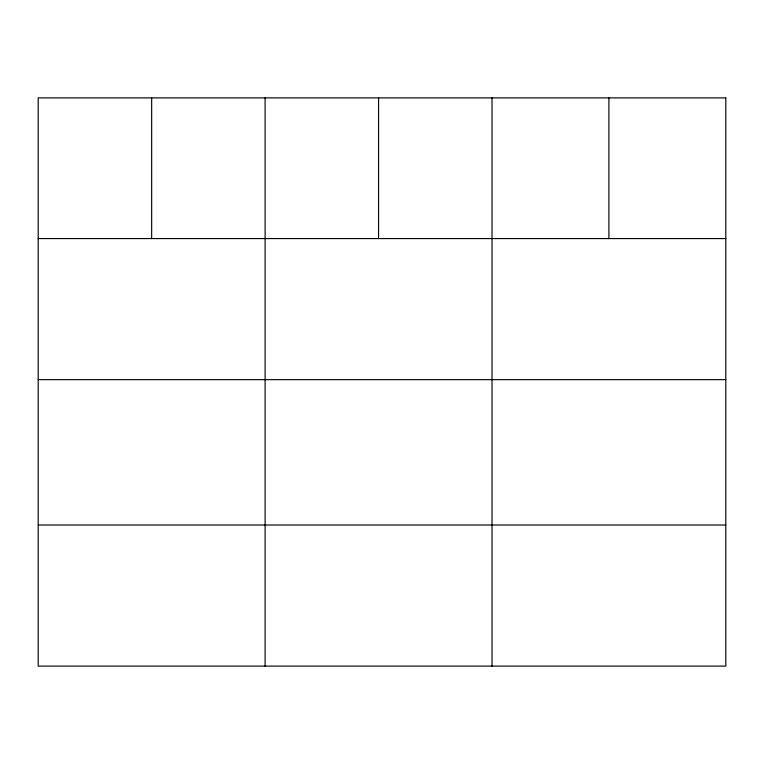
<?xml version="1.0" encoding="UTF-8"?>
<svg xmlns="http://www.w3.org/2000/svg" width="764" height="764" viewBox="0 0 764 764"><rect width="100%" height="100%" fill="white"/><g stroke="black" fill="none" stroke-linecap="round" stroke-linejoin="round"><path stroke-width="1.15" d="M38.2 238.569L725.8 238.569M38.2 379.651L725.8 379.651M38.2 525.021L725.8 525.021M608.908 97.897L608.908 238.569M492.016 97.897L492.016 666.103M378.562 97.897L378.562 238.569M265.108 97.897L265.108 666.103M151.654 97.897L151.654 238.569M725.8 97.897L38.2 97.897L38.2 666.103L725.8 666.103L725.8 97.897"/></g></svg>
